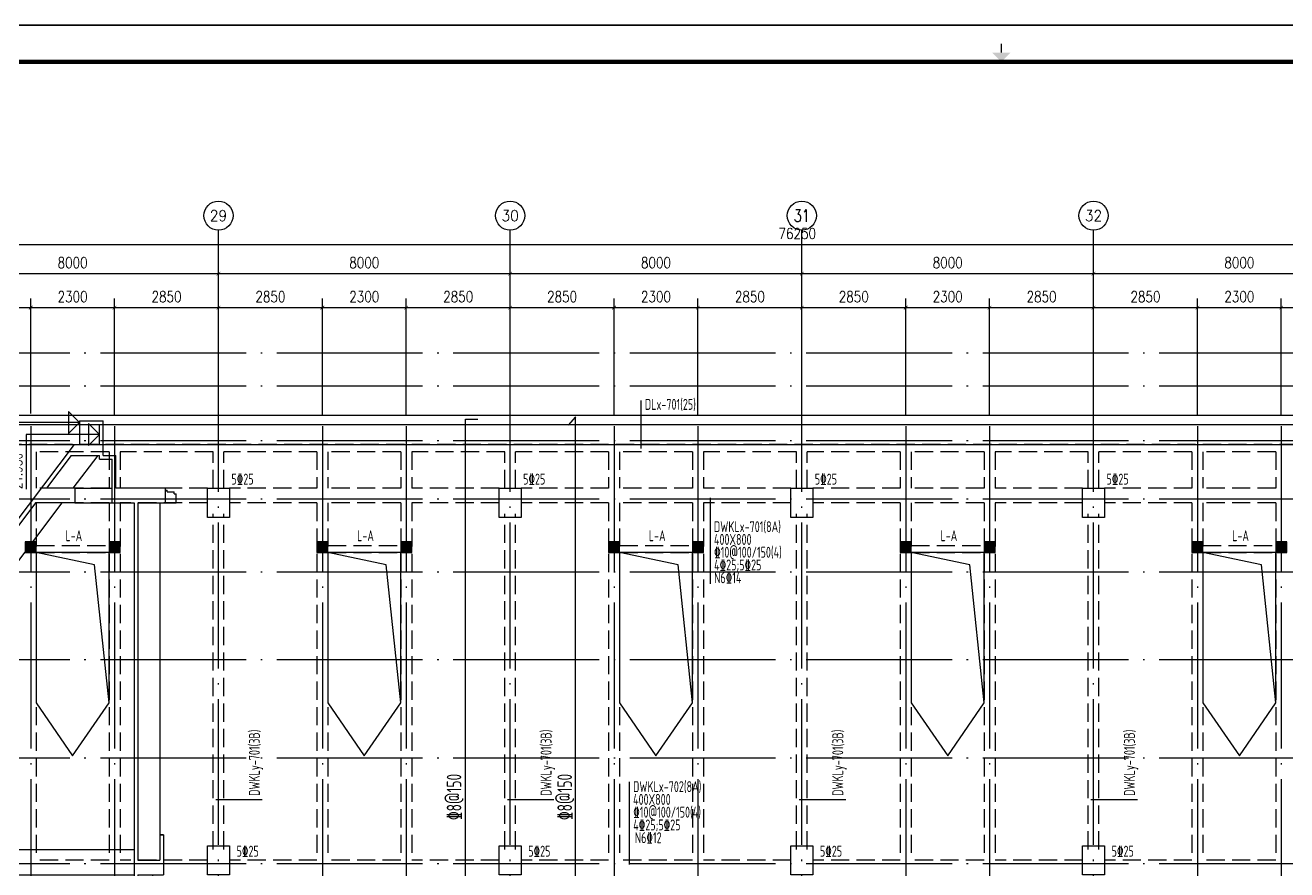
# Model space of a CAD drawing. Header units: millimetres. Extents: x 2998490 to 15040601, y 444546 to 7822218.
# Drawn here: x 14874672 to 14909272, y 7462611 to 7485764 of the extents above; entities that cross this region are included whole.
import ezdxf
from ezdxf.enums import TextEntityAlignment as Align

# ---------------------------------------------------------------- set-up
doc = ezdxf.new("R2010")
doc.units = ezdxf.units.MM
doc.header["$LTSCALE"] = 2000
doc.linetypes.add('DASH', pattern=[0.35, 0.25, -0.1])
doc.linetypes.add('DOTE', pattern=[2.42, 2, -0.2, 0.02, -0.2])
for name, color, linetype in [('3-AXIS', 3, 'Continuous'), ('3-AXIS_TEXT', 7, 'Continuous'), ('3-ban', 84, 'Continuous'), ('3-ban-rein', 1, 'Continuous'), ('3-column-DOWN', 232, 'Continuous'), ('3-dote', 43, 'DOTE'), ('3-liang-rein-X', 54, 'Continuous'), ('3-liang-R截面-X', 50, 'Continuous'), ('3-liang-R截面-Y', 70, 'Continuous'), ('3-liang-s-1', 44, 'Continuous'), ('3-liang-xu', 120, 'DASH'), ('AXIS', 3, 'Continuous'), ('AXIS_TEXT', 7, 'Continuous'), ('图框', 7, 'Continuous')]:
    doc.layers.add(name, color=color, linetype=linetype)
doc.layers.add('3-零部件', color=73, linetype='Continuous', lineweight=5)
doc.styles.add('_TCH_AXIS', font='COMPLEX', dxfattribs={"bigfont": 'GBCBIG'})
doc.styles.add('_TCH_DIM', font='SIMPLEX', dxfattribs={"bigfont": 'GBCBIG'})
doc.styles.add('COMPLEX', font='COMPLEX')
doc.styles.add('DIM_FONT', font='SIMPLEX', dxfattribs={"width": 0.8, "bigfont": 'HZTXT'})
doc.styles.add('TSSD_Rein', font='Tssdeng.shx', dxfattribs={"width": 0.7, "bigfont": 'hztxt.shx'})
doc.dimstyles.new('DIMN100', dxfattribs={"dimtxt": 300, "dimasz": 100, "dimexe": 250, "dimexo": 300, "dimgap": 150, "dimtad": 1, "dimdec": 0, "dimzin": 0, "dimdsep": 46, "dimtxsty": 'DIM_FONT', "dimblk": 'ARCHTICK', "dimcen": 0.09, "dimclrt": 7, "dimazin": 2, "dimtfac": 1, "dimtdec": 0, "dimtix": 1, "dimtmove": 2, "dimatfit": 3, "dimldrblk": 'ARCHTICK', "dimfxl": 0, "dimtolj": 1, "dimtzin": 0, "dimarcsym": 0})

# ---------------------------------------------------------------- blocks, each defined once
blk = doc.blocks.new('TJAD_TK_A0')
at = {"layer": '图框'}
for p, q in [((2162, 399.3), (973, 399.3)), ((973, -441.7), (2162, -441.7))]:
    blk.add_line(p, q, dxfattribs=at)
at = {"layer": '图框', "const_width": 0.3}
blk.add_lwpolyline([(1567.5, 391.74), (1567.5, 394.24)], dxfattribs=at)
at = {"layer": '图框', "const_width": 1.2}
blk.add_lwpolyline([(2152, -431.7), (2152, 389.3), (998, 389.3), (998, -431.7)], close=True, dxfattribs=at)
at = {"layer": '图框'}
blk.add_solid([(1565, 391.74), (1570, 391.74), (1567.5, 389.24)], dxfattribs=at)
blk = doc.blocks.new('_ArchTick')
at = {"color": 0, "linetype": 'ByBlock', "const_width": 0.15}
blk.add_lwpolyline([(-0.5, -0.5), (0.5, 0.5)], dxfattribs=at)
blk = doc.blocks.new('*D727')
at = {"layer": 'AXIS', "color": 0, "lineweight": -2}
for p, q in [((14871972, 7477814), (14871972, 7479205)), ((14879972, 7477814), (14879972, 7479205)), ((14871972, 7478955), (14879972, 7478955))]:
    blk.add_line(p, q, dxfattribs=at)
at = {"layer": 'Defpoints', "color": 0}
for p in [(14879972, 7478955), (14871972, 7477514), (14879972, 7477514)]:
    blk.add_point(p, dxfattribs=at)
at = {"layer": 'AXIS', "color": 0, "lineweight": -2, "xscale": 100, "yscale": 100, "zscale": 100, "rotation": 180}
blk.add_blockref('_ArchTick', (14871972, 7478955), dxfattribs=at)
at = {"layer": 'AXIS', "color": 0, "lineweight": -2, "xscale": 100, "yscale": 100, "zscale": 100}
blk.add_blockref('_ArchTick', (14879972, 7478955), dxfattribs=at)
at = {"layer": 'AXIS', "color": 7, "insert": (14875972, 7479255), "char_height": 300, "attachment_point": 5, "style": 'DIM_FONT'}
blk.add_mtext('\\A1;8000', dxfattribs=at)
blk = doc.blocks.new('*D728')
at = {"layer": 'AXIS', "color": 0, "lineweight": -2}
for p, q in [((14879972, 7477814), (14879972, 7479205)), ((14887972, 7477814), (14887972, 7479205)), ((14879972, 7478955), (14887972, 7478955))]:
    blk.add_line(p, q, dxfattribs=at)
at = {"layer": 'Defpoints', "color": 0}
for p in [(14887972, 7478955), (14879972, 7477514), (14887972, 7477514)]:
    blk.add_point(p, dxfattribs=at)
at = {"layer": 'AXIS', "color": 0, "lineweight": -2, "xscale": 100, "yscale": 100, "zscale": 100, "rotation": 180}
blk.add_blockref('_ArchTick', (14879972, 7478955), dxfattribs=at)
at = {"layer": 'AXIS', "color": 0, "lineweight": -2, "xscale": 100, "yscale": 100, "zscale": 100}
blk.add_blockref('_ArchTick', (14887972, 7478955), dxfattribs=at)
at = {"layer": 'AXIS', "color": 7, "insert": (14883972, 7479255), "char_height": 300, "attachment_point": 5, "style": 'DIM_FONT'}
blk.add_mtext('\\A1;8000', dxfattribs=at)
blk = doc.blocks.new('*D729')
at = {"layer": 'AXIS', "color": 0, "lineweight": -2}
for p, q in [((14887972, 7477814), (14887972, 7479205)), ((14895972, 7477814), (14895972, 7479205)), ((14887972, 7478955), (14895972, 7478955))]:
    blk.add_line(p, q, dxfattribs=at)
at = {"layer": 'Defpoints', "color": 0}
for p in [(14895972, 7478955), (14887972, 7477514), (14895972, 7477514)]:
    blk.add_point(p, dxfattribs=at)
at = {"layer": 'AXIS', "color": 0, "lineweight": -2, "xscale": 100, "yscale": 100, "zscale": 100, "rotation": 180}
blk.add_blockref('_ArchTick', (14887972, 7478955), dxfattribs=at)
at = {"layer": 'AXIS', "color": 0, "lineweight": -2, "xscale": 100, "yscale": 100, "zscale": 100}
blk.add_blockref('_ArchTick', (14895972, 7478955), dxfattribs=at)
at = {"layer": 'AXIS', "color": 7, "insert": (14891972, 7479255), "char_height": 300, "attachment_point": 5, "style": 'DIM_FONT'}
blk.add_mtext('\\A1;8000', dxfattribs=at)
blk = doc.blocks.new('*D730')
at = {"layer": 'AXIS', "color": 0, "lineweight": -2}
for p, q in [((14895972, 7477814), (14895972, 7479205)), ((14903972, 7477814), (14903972, 7479205)), ((14895972, 7478955), (14903972, 7478955))]:
    blk.add_line(p, q, dxfattribs=at)
at = {"layer": 'Defpoints', "color": 0}
for p in [(14903972, 7478955), (14895972, 7477514), (14903972, 7477514)]:
    blk.add_point(p, dxfattribs=at)
at = {"layer": 'AXIS', "color": 0, "lineweight": -2, "xscale": 100, "yscale": 100, "zscale": 100, "rotation": 180}
blk.add_blockref('_ArchTick', (14895972, 7478955), dxfattribs=at)
at = {"layer": 'AXIS', "color": 0, "lineweight": -2, "xscale": 100, "yscale": 100, "zscale": 100}
blk.add_blockref('_ArchTick', (14903972, 7478955), dxfattribs=at)
at = {"layer": 'AXIS', "color": 7, "insert": (14899972, 7479255), "char_height": 300, "attachment_point": 5, "style": 'DIM_FONT'}
blk.add_mtext('\\A1;8000', dxfattribs=at)
blk = doc.blocks.new('*D731')
at = {"layer": 'AXIS', "color": 0, "lineweight": -2}
for p, q in [((14903972, 7477814), (14903972, 7479205)), ((14911972, 7477814), (14911972, 7479205)), ((14903972, 7478955), (14911972, 7478955))]:
    blk.add_line(p, q, dxfattribs=at)
at = {"layer": 'Defpoints', "color": 0}
for p in [(14911972, 7478955), (14903972, 7477514), (14911972, 7477514)]:
    blk.add_point(p, dxfattribs=at)
at = {"layer": 'AXIS', "color": 0, "lineweight": -2, "xscale": 100, "yscale": 100, "zscale": 100, "rotation": 180}
blk.add_blockref('_ArchTick', (14903972, 7478955), dxfattribs=at)
at = {"layer": 'AXIS', "color": 0, "lineweight": -2, "xscale": 100, "yscale": 100, "zscale": 100}
blk.add_blockref('_ArchTick', (14911972, 7478955), dxfattribs=at)
at = {"layer": 'AXIS', "color": 7, "insert": (14907972, 7479255), "char_height": 300, "attachment_point": 5, "style": 'DIM_FONT'}
blk.add_mtext('\\A1;8000', dxfattribs=at)
blk = doc.blocks.new('*D739')
at = {"layer": 'AXIS', "color": 0, "lineweight": -2}
for p, q in [((14857722, 7477014), (14857722, 7480005)), ((14933972, 7477014), (14933972, 7480005)), ((14857722, 7479755), (14933972, 7479755))]:
    blk.add_line(p, q, dxfattribs=at)
at = {"layer": 'Defpoints', "color": 0}
for p in [(14933972, 7479755), (14857722, 7476714), (14933972, 7476714)]:
    blk.add_point(p, dxfattribs=at)
at = {"layer": 'AXIS', "color": 0, "lineweight": -2, "xscale": 100, "yscale": 100, "zscale": 100, "rotation": 180}
blk.add_blockref('_ArchTick', (14857722, 7479755), dxfattribs=at)
at = {"layer": 'AXIS', "color": 0, "lineweight": -2, "xscale": 100, "yscale": 100, "zscale": 100}
blk.add_blockref('_ArchTick', (14933972, 7479755), dxfattribs=at)
at = {"layer": 'AXIS', "color": 7, "insert": (14895847, 7480055), "char_height": 300, "attachment_point": 5, "style": 'DIM_FONT'}
blk.add_mtext('\\A1;76250', dxfattribs=at)
blk = doc.blocks.new('_AXISO')
blk.add_circle((0, 0), 0.5)
at = {"layer": '3-AXIS_TEXT', "style": 'COMPLEX', "width": 1.041667}
blk.add_attdef('A', text='', height=0.56, dxfattribs=at).set_placement((-0.25, -0.28), (0.25, -0.28), align=Align.FIT)
blk = doc.blocks.new('*D1580')
at = {"layer": '3-零部件', "color": 0, "lineweight": -2}
for p, q in [((14871972, 7475121), (14871972, 7478272)), ((14874822, 7475121), (14874822, 7478272)), ((14871972, 7478022), (14874822, 7478022))]:
    blk.add_line(p, q, dxfattribs=at)
at = {"layer": 'Defpoints', "color": 0}
for p in [(14874822, 7478022), (14871972, 7474821), (14874822, 7474821)]:
    blk.add_point(p, dxfattribs=at)
at = {"layer": '3-零部件', "color": 0, "lineweight": -2, "xscale": 100, "yscale": 100, "zscale": 100, "rotation": 180}
blk.add_blockref('_ArchTick', (14871972, 7478022), dxfattribs=at)
at = {"layer": '3-零部件', "color": 0, "lineweight": -2, "xscale": 100, "yscale": 100, "zscale": 100}
blk.add_blockref('_ArchTick', (14874822, 7478022), dxfattribs=at)
at = {"layer": '3-零部件', "color": 7, "insert": (14873397, 7478322), "char_height": 300, "attachment_point": 5, "style": 'DIM_FONT'}
blk.add_mtext('\\A1;2850', dxfattribs=at)
blk = doc.blocks.new('*D1581')
at = {"layer": '3-零部件', "color": 0, "lineweight": -2}
for p, q in [((14874822, 7475121), (14874822, 7478272)), ((14877122, 7475076), (14877122, 7478272)), ((14874822, 7478022), (14877122, 7478022))]:
    blk.add_line(p, q, dxfattribs=at)
at = {"layer": 'Defpoints', "color": 0}
for p in [(14877122, 7478022), (14874822, 7474821), (14877122, 7474776)]:
    blk.add_point(p, dxfattribs=at)
at = {"layer": '3-零部件', "color": 0, "lineweight": -2, "xscale": 100, "yscale": 100, "zscale": 100, "rotation": 180}
blk.add_blockref('_ArchTick', (14874822, 7478022), dxfattribs=at)
at = {"layer": '3-零部件', "color": 0, "lineweight": -2, "xscale": 100, "yscale": 100, "zscale": 100}
blk.add_blockref('_ArchTick', (14877122, 7478022), dxfattribs=at)
at = {"layer": '3-零部件', "color": 7, "insert": (14875972, 7478322), "char_height": 300, "attachment_point": 5, "style": 'DIM_FONT'}
blk.add_mtext('\\A1;2300', dxfattribs=at)
blk = doc.blocks.new('*D1582')
at = {"layer": '3-零部件', "color": 0, "lineweight": -2}
for p, q in [((14877122, 7475076), (14877122, 7478272)), ((14879972, 7475121), (14879972, 7478272)), ((14877122, 7478022), (14879972, 7478022))]:
    blk.add_line(p, q, dxfattribs=at)
at = {"layer": 'Defpoints', "color": 0}
for p in [(14879972, 7478022), (14877122, 7474776), (14879972, 7474821)]:
    blk.add_point(p, dxfattribs=at)
at = {"layer": '3-零部件', "color": 0, "lineweight": -2, "xscale": 100, "yscale": 100, "zscale": 100, "rotation": 180}
blk.add_blockref('_ArchTick', (14877122, 7478022), dxfattribs=at)
at = {"layer": '3-零部件', "color": 0, "lineweight": -2, "xscale": 100, "yscale": 100, "zscale": 100}
blk.add_blockref('_ArchTick', (14879972, 7478022), dxfattribs=at)
at = {"layer": '3-零部件', "color": 7, "insert": (14878547, 7478322), "char_height": 300, "attachment_point": 5, "style": 'DIM_FONT'}
blk.add_mtext('\\A1;2850', dxfattribs=at)
blk = doc.blocks.new('*D1583')
at = {"layer": '3-零部件', "color": 0, "lineweight": -2}
for p, q in [((14879972, 7475121), (14879972, 7478272)), ((14882822, 7475076), (14882822, 7478272)), ((14879972, 7478022), (14882822, 7478022))]:
    blk.add_line(p, q, dxfattribs=at)
at = {"layer": 'Defpoints', "color": 0}
for p in [(14882822, 7478022), (14879972, 7474821), (14882822, 7474776)]:
    blk.add_point(p, dxfattribs=at)
at = {"layer": '3-零部件', "color": 0, "lineweight": -2, "xscale": 100, "yscale": 100, "zscale": 100, "rotation": 180}
blk.add_blockref('_ArchTick', (14879972, 7478022), dxfattribs=at)
at = {"layer": '3-零部件', "color": 0, "lineweight": -2, "xscale": 100, "yscale": 100, "zscale": 100}
blk.add_blockref('_ArchTick', (14882822, 7478022), dxfattribs=at)
at = {"layer": '3-零部件', "color": 7, "insert": (14881397, 7478322), "char_height": 300, "attachment_point": 5, "style": 'DIM_FONT'}
blk.add_mtext('\\A1;2850', dxfattribs=at)
blk = doc.blocks.new('*D1584')
at = {"layer": '3-零部件', "color": 0, "lineweight": -2}
for p, q in [((14882822, 7475076), (14882822, 7478272)), ((14885122, 7475076), (14885122, 7478272)), ((14882822, 7478022), (14885122, 7478022))]:
    blk.add_line(p, q, dxfattribs=at)
at = {"layer": 'Defpoints', "color": 0}
for p in [(14885122, 7478022), (14882822, 7474776), (14885122, 7474776)]:
    blk.add_point(p, dxfattribs=at)
at = {"layer": '3-零部件', "color": 0, "lineweight": -2, "xscale": 100, "yscale": 100, "zscale": 100, "rotation": 180}
blk.add_blockref('_ArchTick', (14882822, 7478022), dxfattribs=at)
at = {"layer": '3-零部件', "color": 0, "lineweight": -2, "xscale": 100, "yscale": 100, "zscale": 100}
blk.add_blockref('_ArchTick', (14885122, 7478022), dxfattribs=at)
at = {"layer": '3-零部件', "color": 7, "insert": (14883972, 7478322), "char_height": 300, "attachment_point": 5, "style": 'DIM_FONT'}
blk.add_mtext('\\A1;2300', dxfattribs=at)
blk = doc.blocks.new('*D1585')
at = {"layer": '3-零部件', "color": 0, "lineweight": -2}
for p, q in [((14885122, 7475076), (14885122, 7478272)), ((14887972, 7475076), (14887972, 7478272)), ((14885122, 7478022), (14887972, 7478022))]:
    blk.add_line(p, q, dxfattribs=at)
at = {"layer": 'Defpoints', "color": 0}
for p in [(14887972, 7478022), (14885122, 7474776), (14887972, 7474776)]:
    blk.add_point(p, dxfattribs=at)
at = {"layer": '3-零部件', "color": 0, "lineweight": -2, "xscale": 100, "yscale": 100, "zscale": 100, "rotation": 180}
blk.add_blockref('_ArchTick', (14885122, 7478022), dxfattribs=at)
at = {"layer": '3-零部件', "color": 0, "lineweight": -2, "xscale": 100, "yscale": 100, "zscale": 100}
blk.add_blockref('_ArchTick', (14887972, 7478022), dxfattribs=at)
at = {"layer": '3-零部件', "color": 7, "insert": (14886547, 7478322), "char_height": 300, "attachment_point": 5, "style": 'DIM_FONT'}
blk.add_mtext('\\A1;2850', dxfattribs=at)
blk = doc.blocks.new('*D1586')
at = {"layer": '3-零部件', "color": 0, "lineweight": -2}
for p, q in [((14887972, 7475076), (14887972, 7478272)), ((14890822, 7475076), (14890822, 7478272)), ((14887972, 7478022), (14890822, 7478022))]:
    blk.add_line(p, q, dxfattribs=at)
at = {"layer": 'Defpoints', "color": 0}
for p in [(14890822, 7478022), (14887972, 7474776), (14890822, 7474776)]:
    blk.add_point(p, dxfattribs=at)
at = {"layer": '3-零部件', "color": 0, "lineweight": -2, "xscale": 100, "yscale": 100, "zscale": 100, "rotation": 180}
blk.add_blockref('_ArchTick', (14887972, 7478022), dxfattribs=at)
at = {"layer": '3-零部件', "color": 0, "lineweight": -2, "xscale": 100, "yscale": 100, "zscale": 100}
blk.add_blockref('_ArchTick', (14890822, 7478022), dxfattribs=at)
at = {"layer": '3-零部件', "color": 7, "insert": (14889397, 7478322), "char_height": 300, "attachment_point": 5, "style": 'DIM_FONT'}
blk.add_mtext('\\A1;2850', dxfattribs=at)
blk = doc.blocks.new('*D1587')
at = {"layer": '3-零部件', "color": 0, "lineweight": -2}
for p, q in [((14890822, 7475076), (14890822, 7478272)), ((14893122, 7475076), (14893122, 7478272)), ((14890822, 7478022), (14893122, 7478022))]:
    blk.add_line(p, q, dxfattribs=at)
at = {"layer": 'Defpoints', "color": 0}
for p in [(14893122, 7478022), (14890822, 7474776), (14893122, 7474776)]:
    blk.add_point(p, dxfattribs=at)
at = {"layer": '3-零部件', "color": 0, "lineweight": -2, "xscale": 100, "yscale": 100, "zscale": 100, "rotation": 180}
blk.add_blockref('_ArchTick', (14890822, 7478022), dxfattribs=at)
at = {"layer": '3-零部件', "color": 0, "lineweight": -2, "xscale": 100, "yscale": 100, "zscale": 100}
blk.add_blockref('_ArchTick', (14893122, 7478022), dxfattribs=at)
at = {"layer": '3-零部件', "color": 7, "insert": (14891972, 7478322), "char_height": 300, "attachment_point": 5, "style": 'DIM_FONT'}
blk.add_mtext('\\A1;2300', dxfattribs=at)
blk = doc.blocks.new('*D1588')
at = {"layer": '3-零部件', "color": 0, "lineweight": -2}
for p, q in [((14893122, 7475076), (14893122, 7478272)), ((14895972, 7475076), (14895972, 7478272)), ((14893122, 7478022), (14895972, 7478022))]:
    blk.add_line(p, q, dxfattribs=at)
at = {"layer": 'Defpoints', "color": 0}
for p in [(14895972, 7478022), (14893122, 7474776), (14895972, 7474776)]:
    blk.add_point(p, dxfattribs=at)
at = {"layer": '3-零部件', "color": 0, "lineweight": -2, "xscale": 100, "yscale": 100, "zscale": 100, "rotation": 180}
blk.add_blockref('_ArchTick', (14893122, 7478022), dxfattribs=at)
at = {"layer": '3-零部件', "color": 0, "lineweight": -2, "xscale": 100, "yscale": 100, "zscale": 100}
blk.add_blockref('_ArchTick', (14895972, 7478022), dxfattribs=at)
at = {"layer": '3-零部件', "color": 7, "insert": (14894547, 7478322), "char_height": 300, "attachment_point": 5, "style": 'DIM_FONT'}
blk.add_mtext('\\A1;2850', dxfattribs=at)
blk = doc.blocks.new('*D1589')
at = {"layer": '3-零部件', "color": 0, "lineweight": -2}
for p, q in [((14895972, 7475076), (14895972, 7478272)), ((14898822, 7475076), (14898822, 7478272)), ((14895972, 7478022), (14898822, 7478022))]:
    blk.add_line(p, q, dxfattribs=at)
at = {"layer": 'Defpoints', "color": 0}
for p in [(14898822, 7478022), (14895972, 7474776), (14898822, 7474776)]:
    blk.add_point(p, dxfattribs=at)
at = {"layer": '3-零部件', "color": 0, "lineweight": -2, "xscale": 100, "yscale": 100, "zscale": 100, "rotation": 180}
blk.add_blockref('_ArchTick', (14895972, 7478022), dxfattribs=at)
at = {"layer": '3-零部件', "color": 0, "lineweight": -2, "xscale": 100, "yscale": 100, "zscale": 100}
blk.add_blockref('_ArchTick', (14898822, 7478022), dxfattribs=at)
at = {"layer": '3-零部件', "color": 7, "insert": (14897397, 7478322), "char_height": 300, "attachment_point": 5, "style": 'DIM_FONT'}
blk.add_mtext('\\A1;2850', dxfattribs=at)
blk = doc.blocks.new('*D1590')
at = {"layer": '3-零部件', "color": 0, "lineweight": -2}
for p, q in [((14898822, 7475076), (14898822, 7478272)), ((14901122, 7475076), (14901122, 7478272)), ((14898822, 7478022), (14901122, 7478022))]:
    blk.add_line(p, q, dxfattribs=at)
at = {"layer": 'Defpoints', "color": 0}
for p in [(14901122, 7478022), (14898822, 7474776), (14901122, 7474776)]:
    blk.add_point(p, dxfattribs=at)
at = {"layer": '3-零部件', "color": 0, "lineweight": -2, "xscale": 100, "yscale": 100, "zscale": 100, "rotation": 180}
blk.add_blockref('_ArchTick', (14898822, 7478022), dxfattribs=at)
at = {"layer": '3-零部件', "color": 0, "lineweight": -2, "xscale": 100, "yscale": 100, "zscale": 100}
blk.add_blockref('_ArchTick', (14901122, 7478022), dxfattribs=at)
at = {"layer": '3-零部件', "color": 7, "insert": (14899972, 7478322), "char_height": 300, "attachment_point": 5, "style": 'DIM_FONT'}
blk.add_mtext('\\A1;2300', dxfattribs=at)
blk = doc.blocks.new('*D1591')
at = {"layer": '3-零部件', "color": 0, "lineweight": -2}
for p, q in [((14901122, 7475076), (14901122, 7478272)), ((14903972, 7475076), (14903972, 7478272)), ((14901122, 7478022), (14903972, 7478022))]:
    blk.add_line(p, q, dxfattribs=at)
at = {"layer": 'Defpoints', "color": 0}
for p in [(14903972, 7478022), (14901122, 7474776), (14903972, 7474776)]:
    blk.add_point(p, dxfattribs=at)
at = {"layer": '3-零部件', "color": 0, "lineweight": -2, "xscale": 100, "yscale": 100, "zscale": 100, "rotation": 180}
blk.add_blockref('_ArchTick', (14901122, 7478022), dxfattribs=at)
at = {"layer": '3-零部件', "color": 0, "lineweight": -2, "xscale": 100, "yscale": 100, "zscale": 100}
blk.add_blockref('_ArchTick', (14903972, 7478022), dxfattribs=at)
at = {"layer": '3-零部件', "color": 7, "insert": (14902547, 7478322), "char_height": 300, "attachment_point": 5, "style": 'DIM_FONT'}
blk.add_mtext('\\A1;2850', dxfattribs=at)
blk = doc.blocks.new('*D1592')
at = {"layer": '3-零部件', "color": 0, "lineweight": -2}
for p, q in [((14903972, 7475076), (14903972, 7478272)), ((14906822, 7475076), (14906822, 7478272)), ((14903972, 7478022), (14906822, 7478022))]:
    blk.add_line(p, q, dxfattribs=at)
at = {"layer": 'Defpoints', "color": 0}
for p in [(14906822, 7478022), (14903972, 7474776), (14906822, 7474776)]:
    blk.add_point(p, dxfattribs=at)
at = {"layer": '3-零部件', "color": 0, "lineweight": -2, "xscale": 100, "yscale": 100, "zscale": 100, "rotation": 180}
blk.add_blockref('_ArchTick', (14903972, 7478022), dxfattribs=at)
at = {"layer": '3-零部件', "color": 0, "lineweight": -2, "xscale": 100, "yscale": 100, "zscale": 100}
blk.add_blockref('_ArchTick', (14906822, 7478022), dxfattribs=at)
at = {"layer": '3-零部件', "color": 7, "insert": (14905397, 7478322), "char_height": 300, "attachment_point": 5, "style": 'DIM_FONT'}
blk.add_mtext('\\A1;2850', dxfattribs=at)
blk = doc.blocks.new('*D1593')
at = {"layer": '3-零部件', "color": 0, "lineweight": -2}
for p, q in [((14906822, 7475076), (14906822, 7478272)), ((14909122, 7475076), (14909122, 7478272)), ((14906822, 7478022), (14909122, 7478022))]:
    blk.add_line(p, q, dxfattribs=at)
at = {"layer": 'Defpoints', "color": 0}
for p in [(14909122, 7478022), (14906822, 7474776), (14909122, 7474776)]:
    blk.add_point(p, dxfattribs=at)
at = {"layer": '3-零部件', "color": 0, "lineweight": -2, "xscale": 100, "yscale": 100, "zscale": 100, "rotation": 180}
blk.add_blockref('_ArchTick', (14906822, 7478022), dxfattribs=at)
at = {"layer": '3-零部件', "color": 0, "lineweight": -2, "xscale": 100, "yscale": 100, "zscale": 100}
blk.add_blockref('_ArchTick', (14909122, 7478022), dxfattribs=at)
at = {"layer": '3-零部件', "color": 7, "insert": (14907972, 7478322), "char_height": 300, "attachment_point": 5, "style": 'DIM_FONT'}
blk.add_mtext('\\A1;2300', dxfattribs=at)
blk = doc.blocks.new('*D1594')
at = {"layer": '3-零部件', "color": 0, "lineweight": -2}
for p, q in [((14909122, 7475076), (14909122, 7478272)), ((14911972, 7475121), (14911972, 7478272)), ((14909122, 7478022), (14911972, 7478022))]:
    blk.add_line(p, q, dxfattribs=at)
at = {"layer": 'Defpoints', "color": 0}
for p in [(14911972, 7478022), (14909122, 7474776), (14911972, 7474821)]:
    blk.add_point(p, dxfattribs=at)
at = {"layer": '3-零部件', "color": 0, "lineweight": -2, "xscale": 100, "yscale": 100, "zscale": 100, "rotation": 180}
blk.add_blockref('_ArchTick', (14909122, 7478022), dxfattribs=at)
at = {"layer": '3-零部件', "color": 0, "lineweight": -2, "xscale": 100, "yscale": 100, "zscale": 100}
blk.add_blockref('_ArchTick', (14911972, 7478022), dxfattribs=at)
at = {"layer": '3-零部件', "color": 7, "insert": (14910547, 7478322), "char_height": 300, "attachment_point": 5, "style": 'DIM_FONT'}
blk.add_mtext('\\A1;2850', dxfattribs=at)
blk = doc.blocks.new('wp')
at = {"layer": '3-ban', "color": 2}
for p, q in [((14067661, 7456362), (14072636, 7460141)), ((14077611, 7456362), (14072636, 7460141)), ((14070786, 7458593), (14072636, 7459990)), ((14074486, 7458593), (14072636, 7459990)), ((14070786, 7457515), (14070786, 7458593)), ((14074486, 7457515), (14074486, 7458593)), ((14067674, 7456242), (14070386, 7458290)), ((14070386, 7457515), (14070386, 7458290)), ((14074886, 7457515), (14074886, 7458290)), ((14077597, 7456242), (14074886, 7458290)), ((14070386, 7457515), (14070786, 7457515)), ((14074886, 7457515), (14074486, 7457515)), ((14061722, 7456562), (14061722, 7456499)), ((14061722, 7456562), (14062102, 7456562)), ((14061722, 7456499), (14061982, 7456499)), ((14061982, 7455366), (14061982, 7456499)), ((14062102, 7456562), (14062102, 7456362)), ((14067661, 7456362), (14062102, 7456362)), ((14077611, 7456362), (14083169, 7456362)), ((14083169, 7456562), (14083169, 7456362)), ((14083549, 7456562), (14083169, 7456562)), ((14083549, 7456499), (14083289, 7456499)), ((14083289, 7455366), (14083289, 7456499)), ((14083549, 7456562), (14083549, 7456499)), ((14062102, 7454791), (14062102, 7456242)), ((14067674, 7456242), (14062102, 7456242)), ((14077597, 7456242), (14083169, 7456242)), ((14083169, 7454791), (14083169, 7456242)), ((14061982, 7455366), (14061852, 7455366)), ((14061852, 7454991), (14061852, 7455366)), ((14083289, 7455366), (14083419, 7455366)), ((14083419, 7454991), (14083419, 7455366)), ((14061852, 7454991), (14061982, 7454991)), ((14061982, 7454991), (14061982, 7454791)), ((14083289, 7454991), (14083289, 7454791)), ((14083419, 7454991), (14083289, 7454991)), ((14061982, 7454791), (14062102, 7454791)), ((14083289, 7454791), (14083169, 7454791)), ((14061982, 7452091), (14061982, 7452291)), ((14061982, 7452291), (14062102, 7452291)), ((14062102, 7452032), (14062102, 7452291)), ((14083169, 7452032), (14083169, 7452291)), ((14083289, 7452291), (14083169, 7452291)), ((14083289, 7452091), (14083289, 7452291)), ((14059136, 7449941), (14061982, 7452091)), ((14060736, 7450999), (14062102, 7452032)), ((14084536, 7450999), (14083169, 7452032)), ((14086136, 7449941), (14083289, 7452091)), ((14060736, 7449922), (14060736, 7450999)), ((14084536, 7449922), (14084536, 7450999)), ((14084536, 7449922), (14084536, 7450999)), ((14059436, 7450017), (14060336, 7450697)), ((14060336, 7449922), (14060336, 7450697)), ((14084936, 7449922), (14084936, 7450697)), ((14085836, 7450017), (14084936, 7450697)), ((14058486, 7449791), (14058486, 7449141)), ((14058486, 7449791), (14058586, 7449791)), ((14058586, 7449791), (14058586, 7449241)), ((14059136, 7449941), (14059136, 7449241)), ((14059436, 7450017), (14059436, 7449241)), ((14060336, 7449922), (14060736, 7449922)), ((14084936, 7449922), (14084536, 7449922)), ((14085836, 7450017), (14085836, 7449241)), ((14086136, 7449941), (14086136, 7449241)), ((14086686, 7449791), (14086686, 7449241)), ((14086786, 7449791), (14086686, 7449791)), ((14086786, 7449791), (14086786, 7449141)), ((14059436, 7449141), (14058486, 7449141)), ((14059136, 7449241), (14058586, 7449241)), ((14059536, 7449241), (14059436, 7449241)), ((14059436, 7449141), (14059436, 7448791)), ((14059536, 7449241), (14059536, 7448891)), ((14085736, 7449241), (14085836, 7449241)), ((14085736, 7449241), (14085736, 7448891)), ((14085836, 7449141), (14086786, 7449141)), ((14085836, 7449141), (14085836, 7448791)), ((14086136, 7449241), (14086686, 7449241)), ((14060336, 7448791), (14059436, 7448791)), ((14060736, 7448891), (14059536, 7448891)), ((14060336, 7447441), (14060336, 7448791)), ((14060736, 7448891), (14060736, 7448291)), ((14084536, 7448891), (14085736, 7448891)), ((14084536, 7448891), (14084536, 7448291)), ((14084936, 7447441), (14084936, 7448791)), ((14084936, 7448791), (14085836, 7448791)), ((14076986, 7448291), (14060736, 7448291)), ((14060736, 7448191), (14060736, 7447141)), ((14070536, 7448191), (14060736, 7448191)), ((14070536, 7448191), (14070536, 7447591)), ((14070936, 7448191), (14070936, 7447491)), ((14074336, 7448191), (14070936, 7448191)), ((14074336, 7448191), (14074336, 7447491)), ((14084536, 7448191), (14074736, 7448191)), ((14074736, 7448191), (14074736, 7447591)), ((14084536, 7448291), (14076986, 7448291)), ((14084536, 7448191), (14084536, 7447141)), ((14060336, 7447441), (14060386, 7447441)), ((14060386, 7447441), (14060386, 7447391)), ((14060436, 7447391), (14060386, 7447391)), ((14060436, 7447391), (14060436, 7447191)), ((14069836, 7447591), (14070536, 7447591)), ((14069836, 7447591), (14069836, 7447491)), ((14069836, 7447591), (14069836, 7447491)), ((14069836, 7447491), (14070936, 7447491)), ((14075436, 7447491), (14074336, 7447491)), ((14075436, 7447591), (14074736, 7447591)), ((14075436, 7447591), (14075436, 7447491)), ((14075436, 7447491), (14075436, 7447591)), ((14084836, 7447391), (14084886, 7447391)), ((14084836, 7447391), (14084836, 7447191)), ((14084886, 7447441), (14084886, 7447391)), ((14084936, 7447441), (14084886, 7447441)), ((14060486, 7447191), (14060436, 7447191)), ((14060486, 7447191), (14060486, 7447141)), ((14060736, 7447141), (14060486, 7447141)), ((14084536, 7447141), (14084786, 7447141)), ((14084786, 7447191), (14084836, 7447191)), ((14084786, 7447191), (14084786, 7447141))]:
    blk.add_line(p, q, dxfattribs=at)
at = {"layer": '3-ban'}
for p, q in [((14071214, 7460441), (14069414, 7460441)), ((14070914, 7460141), (14070614, 7460441)), ((14072636, 7460141), (14070614, 7460141)), ((14070914, 7460141), (14071214, 7460441)), ((14070936, 7457979), (14072636, 7459263)), ((14074336, 7457979), (14072636, 7459263)), ((14074336, 7458731), (14074336, 7448291)), ((14070936, 7458706), (14070936, 7448291)), ((14070236, 7458177), (14070236, 7448291)), ((14075036, 7458202), (14075036, 7448291)), ((14060736, 7450272), (14070236, 7457450)), ((14084536, 7450272), (14075036, 7457450)), ((14060936, 7456862), (14059136, 7456862)), ((14060636, 7456562), (14060336, 7456862)), ((14060636, 7456562), (14060936, 7456862)), ((14064059, 7456662), (14062259, 7456662)), ((14063759, 7456362), (14063459, 7456662)), ((14063759, 7456362), (14064059, 7456662)), ((14061982, 7456562), (14060336, 7456562)), ((14065106, 7456362), (14063459, 7456362)), ((14062102, 7452032), (14067674, 7456242)), ((14083169, 7452032), (14077597, 7456242)), ((14060936, 7455291), (14059136, 7455291)), ((14060636, 7454991), (14060336, 7455291)), ((14060636, 7454991), (14060936, 7455291)), ((14062102, 7455444), (14066619, 7455444)), ((14083169, 7455444), (14078653, 7455444)), ((14061752, 7454991), (14060336, 7454991)), ((14061852, 7454991), (14061852, 7451993)), ((14083389, 7454991), (14083389, 7452016)), ((14060636, 7454791), (14060336, 7454491)), ((14061768, 7454791), (14060336, 7454791)), ((14060636, 7454791), (14060936, 7454491)), ((14062102, 7454791), (14062102, 7452291)), ((14083169, 7454791), (14083169, 7452291)), ((14060936, 7454491), (14059136, 7454491)), ((14060936, 7452591), (14059136, 7452591)), ((14060636, 7452291), (14060336, 7452591)), ((14060636, 7452291), (14060936, 7452591)), ((14061982, 7452291), (14060336, 7452291)), ((14060636, 7452091), (14060336, 7451791)), ((14061982, 7452091), (14060336, 7452091)), ((14060636, 7452091), (14060936, 7451791)), ((14086736, 7452045), (14085236, 7452045)), ((14086736, 7449791), (14086736, 7452045)), ((14060936, 7451791), (14059136, 7451791)), ((14059136, 7451389), (14057361, 7451389)), ((14059136, 7449941), (14059136, 7451389)), ((14086411, 7451256), (14084911, 7451256)), ((14086411, 7449241), (14086411, 7451256)), ((14058861, 7450895), (14057361, 7450895)), ((14058861, 7449241), (14058861, 7450895)), ((14058786, 7450091), (14056986, 7450091)), ((14058486, 7449791), (14058186, 7450091)), ((14058486, 7449791), (14058786, 7450091)), ((14059136, 7449941), (14058836, 7450241)), ((14059436, 7450241), (14058836, 7450241)), ((14059136, 7449941), (14059436, 7450241)), ((14086736, 7449791), (14086436, 7450091)), ((14087036, 7450091), (14086436, 7450091)), ((14086736, 7449791), (14087036, 7450091)), ((14058586, 7449791), (14059136, 7449791)), ((14059436, 7449290), (14060336, 7449970)), ((14060336, 7449922), (14060336, 7448891)), ((14060736, 7449922), (14060736, 7448891)), ((14084536, 7449922), (14084536, 7448891)), ((14085836, 7449290), (14084936, 7449970)), ((14084936, 7449922), (14084936, 7448891)), ((14086686, 7449791), (14086136, 7449791)), ((14086686, 7449791), (14086136, 7449791)), ((14058861, 7449241), (14058561, 7449541)), ((14059161, 7449541), (14058561, 7449541)), ((14058861, 7449241), (14059161, 7449541)), ((14086411, 7449241), (14086111, 7449541)), ((14086711, 7449541), (14086111, 7449541)), ((14086411, 7449241), (14086711, 7449541)), ((14074336, 7447791), (14070936, 7447791)), ((14060386, 7447441), (14060736, 7447441)), ((14060736, 7447591), (14069836, 7447591)), ((14084536, 7447591), (14075436, 7447591)), ((14084886, 7447441), (14084536, 7447441))]:
    blk.add_line(p, q, dxfattribs=at)
at = {"layer": '3-ban', "style": '_TCH_DIM', "width": 0.705882}
for s, p in [('32.850', (14069414, 7460546)), ('29.270', (14059136, 7456967)), ('29.070', (14062259, 7456767)), ('27.700', (14059136, 7455396)), ('27.500', (14059136, 7454089)), ('25.000', (14059136, 7452696)), ('22.500', (14085236, 7452150)), ('22.650', (14057361, 7451494)), ('24.800', (14059136, 7451389)), ('21.950', (14084911, 7451361)), ('21.950', (14057361, 7451000)), ('22.500', (14056986, 7450196))]:
    blk.add_text(s, height=297.5, dxfattribs=at).set_placement(p)

msp = doc.modelspace()

# ---------------------------------------------------------------- hatches: boundary and pattern name
at = {"layer": '3-ban'}
for points in [[(14874672.2, 7471304.5), (14874972.2, 7471304.5), (14874972.2, 7471604.5), (14874672.2, 7471604.5)], [(14876972.2, 7471304.5), (14877272.2, 7471304.5), (14877272.2, 7471604.5), (14876972.2, 7471604.5)], [(14882672.2, 7471304.5), (14882972.2, 7471304.5), (14882972.2, 7471604.5), (14882672.2, 7471604.5)], [(14884972.2, 7471304.5), (14885272.2, 7471304.5), (14885272.2, 7471604.5), (14884972.2, 7471604.5)], [(14890672.2, 7471304.5), (14890972.2, 7471304.5), (14890972.2, 7471604.5), (14890672.2, 7471604.5)], [(14892972.2, 7471304.5), (14893272.2, 7471304.5), (14893272.2, 7471604.5), (14892972.2, 7471604.5)], [(14898672.2, 7471304.5), (14898972.2, 7471304.5), (14898972.2, 7471604.5), (14898672.2, 7471604.5)], [(14900972.2, 7471304.5), (14901272.2, 7471304.5), (14901272.2, 7471604.5), (14900972.2, 7471604.5)], [(14906672.2, 7471304.5), (14906972.2, 7471304.5), (14906972.2, 7471604.5), (14906672.2, 7471604.5)], [(14908972.2, 7471304.5), (14909272.2, 7471304.5), (14909272.2, 7471604.5), (14908972.2, 7471604.5)]]:
    msp.add_hatch(color=8, dxfattribs=at).paths.add_polyline_path(points)

# ---------------------------------------------------------------- linework, layer by layer
at = {"layer": '3-AXIS', "color": 15, "linetype": 'DOTE'}
for p, q in [((14879972.1, 7448770.8), (14879972.1, 7477425.6)), ((14887972.1, 7448770.8), (14887972.1, 7477425.6)), ((14895972.1, 7448770.8), (14895972.1, 7477425.6)), ((14903972.1, 7448770.8), (14903972.1, 7477425.6)), ((14933972.1, 7476770.8), (14854748.9, 7476770.8)), ((14933972.1, 7475870.8), (14854748.9, 7475870.8)), ((14933972.1, 7474370.8), (14854748.9, 7474370.8)), ((14933972.1, 7472770.8), (14854748.9, 7472770.8)), ((14933972.1, 7470770.8), (14854748.9, 7470770.8)), ((14933972.1, 7468370.8), (14854748.9, 7468370.8)), ((14933972.1, 7465670.8), (14854748.9, 7465670.8)), ((14933972.1, 7462770.8), (14854748.9, 7462770.8))]:
    msp.add_line(p, q, dxfattribs=at)
at = {"layer": '3-ban'}
for points in [[(14874672.2, 7471304.5), (14874972.2, 7471304.5), (14874972.2, 7471604.5), (14874672.2, 7471604.5)], [(14876972.2, 7471304.5), (14877272.2, 7471304.5), (14877272.2, 7471604.5), (14876972.2, 7471604.5)], [(14882672.2, 7471304.5), (14882972.2, 7471304.5), (14882972.2, 7471604.5), (14882672.2, 7471604.5)], [(14884972.2, 7471304.5), (14885272.2, 7471304.5), (14885272.2, 7471604.5), (14884972.2, 7471604.5)], [(14890672.2, 7471304.5), (14890972.2, 7471304.5), (14890972.2, 7471604.5), (14890672.2, 7471604.5)], [(14892972.2, 7471304.5), (14893272.2, 7471304.5), (14893272.2, 7471604.5), (14892972.2, 7471604.5)], [(14898672.2, 7471304.5), (14898972.2, 7471304.5), (14898972.2, 7471604.5), (14898672.2, 7471604.5)], [(14900972.2, 7471304.5), (14901272.2, 7471304.5), (14901272.2, 7471604.5), (14900972.2, 7471604.5)], [(14906672.2, 7471304.5), (14906972.2, 7471304.5), (14906972.2, 7471604.5), (14906672.2, 7471604.5)], [(14908972.2, 7471304.5), (14909272.2, 7471304.5), (14909272.2, 7471604.5), (14908972.2, 7471604.5)]]:
    msp.add_lwpolyline(points, close=True, dxfattribs=at)
at = {"layer": '3-ban-rein'}
for points in [[(14889575.2, 7446831.7), (14889768.6, 7446558.1), (14889768.6, 7475029.1), (14889565.6, 7474799.7)], [(14887081, 7446507.2), (14886743.1, 7446507.2), (14886743.1, 7474962.6), (14887089.1, 7474962.6)]]:
    msp.add_lwpolyline(points, dxfattribs=at)
at = {"layer": '3-column-DOWN'}
for points in [[(14880272.2, 7472270.8), (14879672.2, 7472270.8), (14879672.2, 7473070.8), (14880272.2, 7473070.8)], [(14888272.2, 7472270.8), (14887672.2, 7472270.8), (14887672.2, 7473070.8), (14888272.2, 7473070.8)], [(14896272.2, 7472270.8), (14895672.2, 7472270.8), (14895672.2, 7473070.8), (14896272.2, 7473070.8)], [(14904272.2, 7472270.8), (14903672.2, 7472270.8), (14903672.2, 7473070.8), (14904272.2, 7473070.8)], [(14880272.2, 7462470.8), (14879672.2, 7462470.8), (14879672.2, 7463270.8), (14880272.2, 7463270.8)], [(14888272.2, 7462470.8), (14887672.2, 7462470.8), (14887672.2, 7463270.8), (14888272.2, 7463270.8)], [(14896272.2, 7462470.8), (14895672.2, 7462470.8), (14895672.2, 7463270.8), (14896272.2, 7463270.8)], [(14904272.2, 7462470.8), (14903672.2, 7462470.8), (14903672.2, 7463270.8), (14904272.2, 7463270.8)]]:
    msp.add_lwpolyline(points, close=True, dxfattribs=at)
at = {"layer": '3-dote'}
for p, q in [((14874822.1, 7474776), (14874822.1, 7446594.3)), ((14877122.1, 7474776), (14877122.1, 7446594.3)), ((14882822.1, 7474776), (14882822.1, 7446594.3)), ((14885122.1, 7474776), (14885122.1, 7446594.3)), ((14890822.1, 7474776), (14890822.1, 7446594.3)), ((14893122.1, 7474776), (14893122.1, 7446594.3)), ((14898822.1, 7474776), (14898822.1, 7446594.3)), ((14901122.1, 7474776), (14901122.1, 7446594.3)), ((14906822.1, 7474776), (14906822.1, 7446594.3)), ((14909122.1, 7474776), (14909122.1, 7446594.3))]:
    msp.add_line(p, q, dxfattribs=at)
at = {"layer": '3-liang-R截面-X'}
for p, q in [((14891558.9, 7475478.7), (14891558.9, 7474156.1)), ((14893453.4, 7472809.3), (14893453.4, 7470450)), ((14891235.3, 7465019.5), (14891235.3, 7462752))]:
    msp.add_line(p, q, dxfattribs=at)
at = {"layer": '3-liang-R截面-Y'}
for p, q in [((14881174.6, 7464532.3), (14879898.7, 7464532.3)), ((14889174.6, 7464532.3), (14887898.7, 7464532.3)), ((14897174.6, 7464532.3), (14895898.7, 7464532.3)), ((14905174.6, 7464532.3), (14903898.7, 7464532.3))]:
    msp.add_line(p, q, dxfattribs=at)
at = {"layer": '3-liang-s-1'}
for p, q in [((14857422.2, 7475070.8), (14922272.1, 7475070.8)), ((14857572.2, 7474820.8), (14922022.2, 7474820.8)), ((14857572.2, 7474270.8), (14921472.2, 7474270.8))]:
    msp.add_line(p, q, dxfattribs=at)
at = {"layer": '3-liang-s-1', "ltscale": 3}
for points in [[(14875972.2, 7465732.3), (14876972.2, 7467183.5), (14876972.2, 7471304.5), (14874972.2, 7471304.5), (14874972.2, 7467183.5)], [(14883972.2, 7465732.3), (14884972.2, 7467183.5), (14884972.2, 7471304.5), (14882972.2, 7471304.5), (14882972.2, 7467183.5)], [(14891972.2, 7465732.3), (14892972.2, 7467183.5), (14892972.2, 7471304.5), (14890972.2, 7471304.5), (14890972.2, 7467183.5)], [(14899972.2, 7465732.3), (14900972.2, 7467183.5), (14900972.2, 7471304.5), (14898972.2, 7471304.5), (14898972.2, 7467183.5)], [(14907972.2, 7465732.3), (14908972.2, 7467183.5), (14908972.2, 7471304.5), (14906972.2, 7471304.5), (14906972.2, 7467183.5)]]:
    msp.add_lwpolyline(points, close=True, dxfattribs=at)
at = {"layer": '3-liang-s-1'}
for points in [[(14876972.2, 7467183.5), (14876575.8, 7470970.5), (14874972.2, 7471304.5)], [(14884972.2, 7467183.5), (14884575.8, 7470970.5), (14882972.2, 7471304.5)], [(14892972.2, 7467183.5), (14892575.8, 7470970.5), (14890972.2, 7471304.5)], [(14900972.2, 7467183.5), (14900575.8, 7470970.5), (14898972.2, 7471304.5)], [(14908972.2, 7467183.5), (14908575.8, 7470970.5), (14906972.2, 7471304.5)]]:
    msp.add_lwpolyline(points, dxfattribs=at)
at = {"layer": '3-liang-xu'}
for p, q in [((14921472.1, 7474270.8), (14857422.2, 7474270.8)), ((14874972.2, 7474070.8), (14874972.2, 7473070.8)), ((14876972.2, 7474070.8), (14874972.2, 7474070.8)), ((14876972.2, 7474070.8), (14876972.2, 7473070.8)), ((14877272.2, 7474070.8), (14877272.2, 7473070.8)), ((14879822.2, 7474070.8), (14877272.2, 7474070.8)), ((14879822.2, 7473070.8), (14879822.2, 7474070.8)), ((14882672.2, 7474070.8), (14880122.2, 7474070.8)), ((14880122.2, 7473070.8), (14880122.2, 7474070.8)), ((14882672.2, 7474070.8), (14882672.2, 7473070.8)), ((14882972.2, 7474070.8), (14882972.2, 7473070.8)), ((14884972.2, 7474070.8), (14882972.2, 7474070.8)), ((14884972.2, 7474070.8), (14884972.2, 7473070.8)), ((14885272.2, 7474070.8), (14885272.2, 7473070.8)), ((14887822.2, 7474070.8), (14885272.2, 7474070.8)), ((14887822.2, 7473070.8), (14887822.2, 7474070.8)), ((14890672.2, 7474070.8), (14888122.2, 7474070.8)), ((14888122.2, 7473070.8), (14888122.2, 7474070.8)), ((14890672.2, 7474070.8), (14890672.2, 7473070.8)), ((14890972.2, 7474070.8), (14890972.2, 7473070.8)), ((14892972.2, 7474070.8), (14890972.2, 7474070.8)), ((14892972.2, 7474070.8), (14892972.2, 7473070.8)), ((14893272.2, 7474070.8), (14893272.2, 7473070.8)), ((14895822.2, 7474070.8), (14893272.2, 7474070.8)), ((14895822.2, 7473070.8), (14895822.2, 7474070.8)), ((14898672.2, 7474070.8), (14896122.2, 7474070.8)), ((14896122.2, 7473070.8), (14896122.2, 7474070.8)), ((14898672.2, 7474070.8), (14898672.2, 7473070.8)), ((14898972.2, 7474070.8), (14898972.2, 7473070.8)), ((14900972.2, 7474070.8), (14898972.2, 7474070.8)), ((14900972.2, 7474070.8), (14900972.2, 7473070.8)), ((14901272.2, 7474070.8), (14901272.2, 7473070.8)), ((14903822.2, 7474070.8), (14901272.2, 7474070.8)), ((14903822.2, 7473070.8), (14903822.2, 7474070.8)), ((14906672.2, 7474070.8), (14904122.2, 7474070.8)), ((14904122.2, 7473070.8), (14904122.2, 7474070.8)), ((14906672.2, 7474070.8), (14906672.2, 7473070.8)), ((14906972.2, 7474070.8), (14906972.2, 7473070.8)), ((14908972.2, 7474070.8), (14906972.2, 7474070.8)), ((14908972.2, 7474070.8), (14908972.2, 7473070.8)), ((14876972.2, 7473070.8), (14874972.2, 7473070.8)), ((14879672.2, 7473070.8), (14877272.2, 7473070.8)), ((14882672.2, 7473070.8), (14880272.2, 7473070.8)), ((14884972.2, 7473070.8), (14882972.2, 7473070.8)), ((14887672.2, 7473070.8), (14885272.2, 7473070.8)), ((14890672.2, 7473070.8), (14888272.2, 7473070.8)), ((14892972.2, 7473070.8), (14890972.2, 7473070.8)), ((14895672.2, 7473070.8), (14893272.2, 7473070.8)), ((14898672.2, 7473070.8), (14896272.2, 7473070.8)), ((14900972.2, 7473070.8), (14898972.2, 7473070.8)), ((14903672.2, 7473070.8), (14901272.2, 7473070.8)), ((14906672.2, 7473070.8), (14904272.2, 7473070.8)), ((14908972.2, 7473070.8), (14906972.2, 7473070.8)), ((14876972.2, 7472670.8), (14874972.2, 7472670.8)), ((14874972.2, 7472670.8), (14874972.2, 7462870.8)), ((14876972.2, 7472670.8), (14876972.2, 7462870.8)), ((14879672.2, 7472670.8), (14877272.2, 7472670.8)), ((14877272.2, 7472670.8), (14877272.2, 7462870.8)), ((14882672.2, 7472670.8), (14880272.2, 7472670.8)), ((14882672.2, 7472670.8), (14882672.2, 7462870.8)), ((14884972.2, 7472670.8), (14882972.2, 7472670.8)), ((14882972.2, 7472670.8), (14882972.2, 7462870.8)), ((14884972.2, 7472670.8), (14884972.2, 7462870.8)), ((14887672.2, 7472670.8), (14885272.2, 7472670.8)), ((14885272.2, 7472670.8), (14885272.2, 7462870.8)), ((14890672.2, 7472670.8), (14888272.2, 7472670.8)), ((14890672.2, 7472670.8), (14890672.2, 7462870.8)), ((14892972.2, 7472670.8), (14890972.2, 7472670.8)), ((14890972.2, 7472670.8), (14890972.2, 7462870.8)), ((14892972.2, 7472670.8), (14892972.2, 7462870.8)), ((14895672.2, 7472670.8), (14893272.2, 7472670.8)), ((14893272.2, 7472670.8), (14893272.2, 7462870.8)), ((14898672.2, 7472670.8), (14896272.2, 7472670.8)), ((14898672.2, 7472670.8), (14898672.2, 7462870.8)), ((14900972.2, 7472670.8), (14898972.2, 7472670.8)), ((14898972.2, 7472670.8), (14898972.2, 7462870.8)), ((14900972.2, 7472670.8), (14900972.2, 7462870.8)), ((14903672.2, 7472670.8), (14901272.2, 7472670.8)), ((14901272.2, 7472670.8), (14901272.2, 7462870.8)), ((14906672.2, 7472670.8), (14904272.2, 7472670.8)), ((14906672.2, 7472670.8), (14906672.2, 7462870.8)), ((14908972.2, 7472670.8), (14906972.2, 7472670.8)), ((14906972.2, 7472670.8), (14906972.2, 7462870.8)), ((14908972.2, 7472670.8), (14908972.2, 7462870.8)), ((14879822.2, 7463170.8), (14879822.2, 7472370.8)), ((14880122.2, 7463170.8), (14880122.2, 7472370.8)), ((14887822.2, 7463170.8), (14887822.2, 7472370.8)), ((14888122.2, 7463170.8), (14888122.2, 7472370.8)), ((14895822.2, 7463170.8), (14895822.2, 7472370.8)), ((14896122.2, 7463170.8), (14896122.2, 7472370.8)), ((14903822.2, 7463170.8), (14903822.2, 7472370.8)), ((14904122.2, 7463170.8), (14904122.2, 7472370.8)), ((14874972.2, 7471504.5), (14876972.2, 7471504.5)), ((14874972.2, 7471304.5), (14876972.2, 7471304.5)), ((14882972.2, 7471504.5), (14884972.2, 7471504.5)), ((14882972.2, 7471304.5), (14884972.2, 7471304.5)), ((14890972.2, 7471504.5), (14892972.2, 7471504.5)), ((14890972.2, 7471304.5), (14892972.2, 7471304.5)), ((14898972.2, 7471504.5), (14900972.2, 7471504.5)), ((14898972.2, 7471304.5), (14900972.2, 7471304.5)), ((14906972.2, 7471504.5), (14908972.2, 7471504.5)), ((14906972.2, 7471304.5), (14908972.2, 7471304.5)), ((14876972.2, 7462870.8), (14874972.2, 7462870.8)), ((14879672.2, 7462870.8), (14877272.2, 7462870.8)), ((14882672.2, 7462870.8), (14880272.2, 7462870.8)), ((14884972.2, 7462870.8), (14882972.2, 7462870.8)), ((14887672.2, 7462870.8), (14885272.2, 7462870.8)), ((14890672.2, 7462870.8), (14888272.2, 7462870.8)), ((14892972.2, 7462870.8), (14890972.2, 7462870.8)), ((14895672.2, 7462870.8), (14893272.2, 7462870.8)), ((14898672.2, 7462870.8), (14896272.2, 7462870.8)), ((14900972.2, 7462870.8), (14898972.2, 7462870.8)), ((14903672.2, 7462870.8), (14901272.2, 7462870.8)), ((14906672.2, 7462870.8), (14904272.2, 7462870.8)), ((14908972.2, 7462870.8), (14906972.2, 7462870.8))]:
    msp.add_line(p, q, dxfattribs=at)
at = {"layer": 'AXIS'}
for p, q in [((14879972.1, 7477514), (14879972.1, 7480143.5)), ((14887972.1, 7477514), (14887972.1, 7480143.5)), ((14895972.1, 7477514), (14895972.1, 7480143.5)), ((14903972.1, 7477514), (14903972.1, 7480143.5))]:
    msp.add_line(p, q, dxfattribs=at)

# ---------------------------------------------------------------- block references
at = {"layer": '3-ban', "rotation": 90}
msp.add_blockref('wp', (22325951.7, -6611864.9), dxfattribs=at)
at = {"layer": 'AXIS'}
ref = msp.add_blockref('_AXISO', (14879972.1, 7480543.5), dxfattribs=dict(at, xscale=800, yscale=800, zscale=800))
ref.add_attrib('A', '29', dxfattribs={"layer": 'AXIS_TEXT', "height": 294.28, "style": '_TCH_AXIS'}).set_placement((14879733.9, 7480396.3), (14880210.4, 7480396.3), align=Align.FIT)
ref = msp.add_blockref('_AXISO', (14887972.1, 7480543.5), dxfattribs=dict(at, xscale=800, yscale=800, zscale=800))
ref.add_attrib('A', '30', dxfattribs={"layer": 'AXIS_TEXT', "height": 300.65, "style": '_TCH_AXIS'}).set_placement((14887735.9, 7480393.1), (14888208.4, 7480393.1), align=Align.FIT)
ref = msp.add_blockref('_AXISO', (14895972.1, 7480543.5), dxfattribs=dict(at, xscale=800, yscale=800, zscale=800))
ref.add_attrib('A', '31', dxfattribs={"layer": 'AXIS_TEXT', "height": 336, "style": '_TCH_AXIS'}).set_placement((14895748.1, 7480375.5), (14896196.1, 7480375.5), align=Align.FIT)
ref = msp.add_blockref('_AXISO', (14903972.1, 7480543.5), dxfattribs=dict(at, xscale=800, yscale=800, zscale=800))
ref.add_attrib('A', '32', dxfattribs={"layer": 'AXIS_TEXT', "height": 300.65, "style": '_TCH_AXIS'}).set_placement((14903735.9, 7480393.1), (14904208.4, 7480393.1), align=Align.FIT)
at = {"layer": '图框', "xscale": 100, "yscale": 100, "zscale": 100}
for p in [(14744694.6, 7529933.9), (14744694.6, 7445833.9)]:
    msp.add_blockref('TJAD_TK_A0', p, dxfattribs=at)

# ---------------------------------------------------------------- texts
at = {"layer": '3-ban', "style": 'TSSD_Rein', "width": 0.7}
for p in [(14886633.6, 7463971.6, -5065), (14889668.7, 7463971.6, -5065)]:
    msp.add_text('%%1328@150', height=400, rotation=89.99419, dxfattribs=at).set_placement(p)
at = {"layer": '3-liang-rein-X', "style": 'TSSD_Rein', "width": 0.7}
for s, p in [('5%%13225', (14880327.7, 7473170.8)), ('5%%13225', (14888327.7, 7473170.8)), ('5%%13225', (14896327.7, 7473170.8)), ('5%%13225', (14904327.7, 7473170.8)), ('%%13210@100/150(4)', (14893566.3, 7471166.4)), ('4%%13225;5%%13225', (14893566.3, 7470816.4)), ('N6%%13214', (14893566.3, 7470466.4)), ('%%13210@100/150(4)', (14891348.2, 7464039.9)), ('4%%13225;5%%13225', (14891348.2, 7463689.9)), ('N6%%13212', (14891391.9, 7463339.9)), ('5%%13225', (14880468.7, 7462970.8)), ('5%%13225', (14888468.7, 7462970.8)), ('5%%13225', (14896468.7, 7462970.8)), ('5%%13225', (14904468.7, 7462970.8))]:
    msp.add_text(s, height=300, dxfattribs=at).set_placement(p)
at = {"layer": '3-liang-R截面-X', "style": 'TSSD_Rein', "width": 0.7}
for s, p in [('DLx-701(25)', (14891667, 7475219.7)), ('L-A', (14875774.6, 7471619)), ('L-A', (14883774.6, 7471619)), ('L-A', (14891774.6, 7471619)), ('DWKLx-701(8A)', (14893561.4, 7471866.4)), ('L-A', (14899774.6, 7471619)), ('L-A', (14907774.6, 7471619)), ('400X800', (14893561.4, 7471516.4)), ('DWKLx-702(8A)', (14891343.4, 7464739.9)), ('400X800', (14891343.4, 7464389.9))]:
    msp.add_text(s, height=300, dxfattribs=at).set_placement(p)
at = {"layer": '3-liang-R截面-Y', "style": 'TSSD_Rein', "width": 0.7}
for p in [(14881107.3, 7464636.5), (14889107.3, 7464636.5), (14897107.3, 7464636.5), (14905107.3, 7464636.5)]:
    msp.add_text('DWKLy-701(3B)', height=300, rotation=90, dxfattribs=at).set_placement(p)

# ---------------------------------------------------------------- dimensions: what is measured, and where the dimension line sits
at = {"layer": '3-零部件'}
for base, p1, p2, picture, middle in [((14874822.1, 7478021.6), (14871972.1, 7474820.8), (14874822.1, 7474820.8), '*D1580', (14873397.1, 7478321.6)), ((14877122.1, 7478021.6), (14874822.1, 7474820.8), (14877122.1, 7474776), '*D1581', (14875972.1, 7478321.6)), ((14879972.1, 7478021.6), (14877122.1, 7474776), (14879972.1, 7474820.8), '*D1582', (14878547.1, 7478321.6)), ((14882822.1, 7478021.6), (14879972.1, 7474820.8), (14882822.1, 7474776), '*D1583', (14881397.1, 7478321.6)), ((14885122.1, 7478021.6), (14882822.1, 7474776), (14885122.1, 7474776), '*D1584', (14883972.1, 7478321.6)), ((14887972.1, 7478021.6), (14885122.1, 7474776), (14887972.1, 7474776), '*D1585', (14886547.1, 7478321.6)), ((14890822.1, 7478021.6), (14887972.1, 7474776), (14890822.1, 7474776), '*D1586', (14889397.1, 7478321.6)), ((14893122.1, 7478021.6), (14890822.1, 7474776), (14893122.1, 7474776), '*D1587', (14891972.1, 7478321.6)), ((14895972.1, 7478021.6), (14893122.1, 7474776), (14895972.1, 7474776), '*D1588', (14894547.1, 7478321.6)), ((14898822.1, 7478021.6), (14895972.1, 7474776), (14898822.1, 7474776), '*D1589', (14897397.1, 7478321.6)), ((14901122.1, 7478021.6), (14898822.1, 7474776), (14901122.1, 7474776), '*D1590', (14899972.1, 7478321.6)), ((14903972.1, 7478021.6), (14901122.1, 7474776), (14903972.1, 7474776), '*D1591', (14902547.1, 7478321.6)), ((14906822.1, 7478021.6), (14903972.1, 7474776), (14906822.1, 7474776), '*D1592', (14905397.1, 7478321.6)), ((14909122.1, 7478021.6), (14906822.1, 7474776), (14909122.1, 7474776), '*D1593', (14907972.1, 7478321.6)), ((14911972.1, 7478021.6), (14909122.1, 7474776), (14911972.1, 7474820.8), '*D1594', (14910547.1, 7478321.6))]:
    dim = msp.add_linear_dim(base=base, p1=p1, p2=p2, dimstyle='DIMN100', dxfattribs=at)
    dim.commit()
    dim.dimension.update_dxf_attribs({"geometry": picture, "text_midpoint": middle})
at = {"layer": 'AXIS'}
for p1, p2, distance, picture, middle in [((14857722.1, 7476714), (14933972.1, 7476714), 3040.9, '*D739', (14895847.1, 7480054.8)), ((14871972.1, 7477514), (14879972.1, 7477514), 1440.9, '*D727', (14875972.1, 7479254.8)), ((14879972.1, 7477514), (14887972.1, 7477514), 1440.9, '*D728', (14883972.1, 7479254.8)), ((14887972.1, 7477514), (14895972.1, 7477514), 1440.9, '*D729', (14891972.1, 7479254.8)), ((14895972.1, 7477514), (14903972.1, 7477514), 1440.9, '*D730', (14899972.1, 7479254.8)), ((14903972.1, 7477514), (14911972.1, 7477514), 1440.9, '*D731', (14907972.1, 7479254.8))]:
    dim = msp.add_aligned_dim(p1=p1, p2=p2, distance=distance, dimstyle='DIMN100', dxfattribs=at)
    dim.commit()
    dim.dimension.update_dxf_attribs({"geometry": picture, "text_midpoint": middle})

doc.saveas('drawing.dxf')
